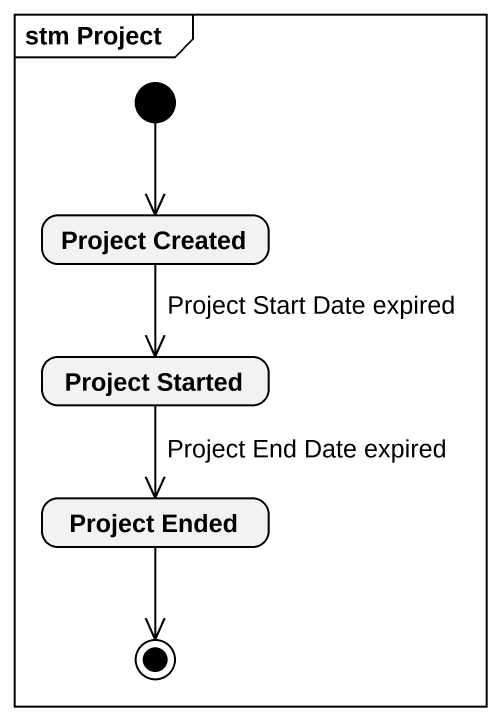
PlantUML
@startuml
mainframe stm Project
hide empty description
state "Project Created" as Project_Created
state "Project Started" as Project_Started
state "Project Ended" as Project_Ended
[*] --> Project_Created
Project_Created --> Project_Started : Project Start Date expired
Project_Started --> Project_Ended : Project End Date expired
Project_Ended --> [*]
@enduml
